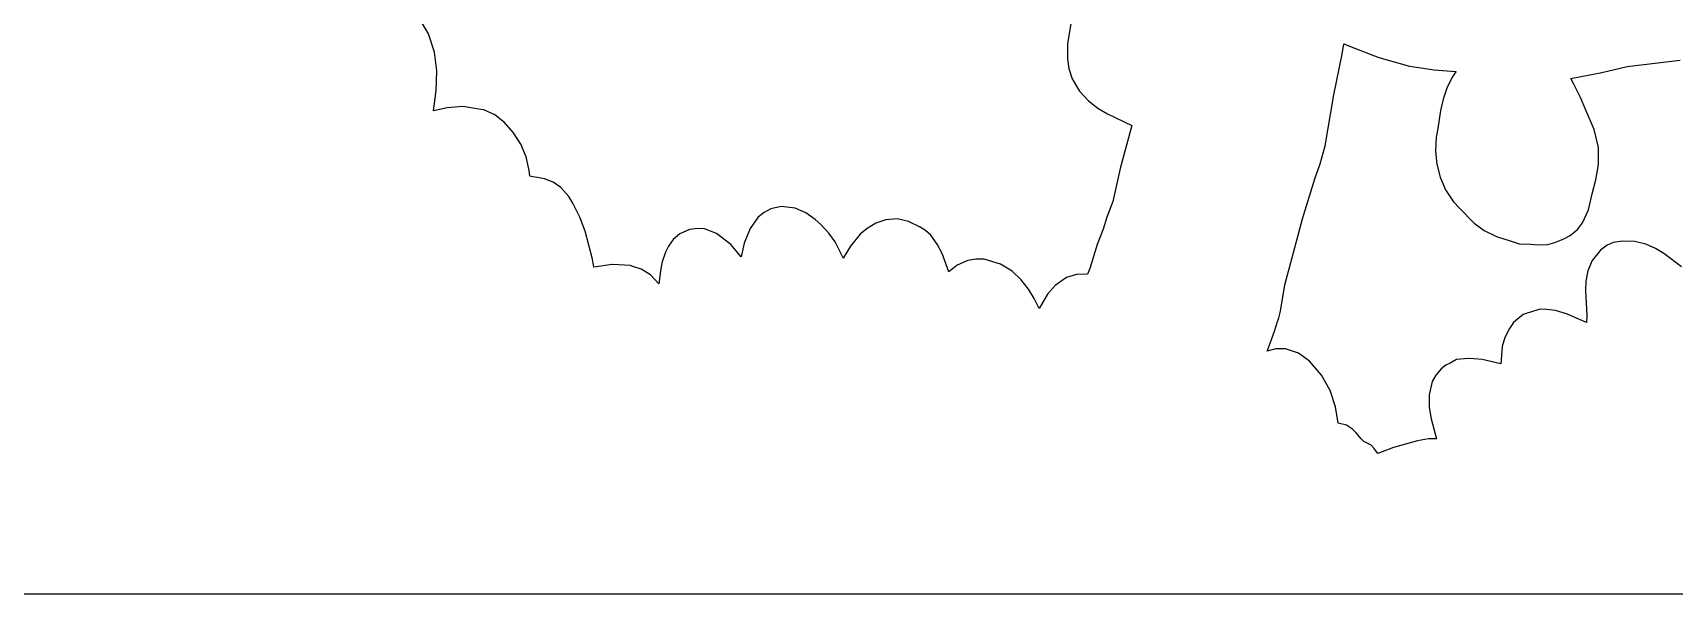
# Model space of a CAD drawing. Extents: x -5 to 805, y 207 to 631.
# Drawn here: x 107.1 to 272.7, y 464.7 to 521.3 of the extents above; entities that cross this region are included whole.
import ezdxf

# ---------------------------------------------------------------- set-up
doc = ezdxf.new("R2010")
doc.units = 0

msp = doc.modelspace()

# ---------------------------------------------------------------- linework, layer by layer
at = {"layer": '074'}
for p, q in [((146.990536, 521.158685), (145.983744, 522.871799)), ((211.85734, 522.61271), (211.47079, 520.15808)), ((147.597903, 519.307226), (146.990536, 521.158685)), ((211.47079, 520.15808), (211.462229, 518.608178)), ((239.17476, 519.10203), (239.3546, 520.15364)), ((239.3546, 520.15364), (239.355, 520.153)), ((239.355, 520.153), (240.1017, 519.86103)), ((147.83887, 517.41063), (147.597903, 519.307226)), ((211.462229, 518.608178), (211.607693, 517.661592)), ((238.35622, 514.9891), (239.17476, 519.10203)), ((240.1017, 519.86103), (240.101, 519.861)), ((240.101, 519.861), (240.101, 519.86)), ((240.101, 519.86), (242.877214, 518.782716)), ((242.877214, 518.782716), (245.9947, 517.89009)), ((267.95545, 517.86895), (273.29363, 518.51594)), ((147.744724, 515.442307), (147.83887, 517.41063)), ((211.607693, 517.661592), (211.9519, 516.63271)), ((245.9947, 517.89009), (245.9977, 517.89009)), ((245.9977, 517.89009), (248.47669, 517.539125)), ((248.47669, 517.539125), (250.66201, 517.36867)), ((250.331629, 516.834825), (249.79229, 515.79411)), ((250.63771, 517.31547), (250.331629, 516.834825)), ((250.66201, 517.36867), (250.63771, 517.31547)), ((262.24832, 516.63544), (265.39095, 517.267772)), ((265.39095, 517.267772), (267.95545, 517.86895)), ((267.95545, 517.86895), (267.95545, 517.86895)), ((147.55103, 513.90852), (147.744724, 515.442307)), ((211.9519, 516.63271), (211.952, 516.632)), ((211.952, 516.632), (212.679031, 515.390495)), ((212.679031, 515.390495), (213.572853, 514.414787)), ((249.79229, 515.79411), (249.37271, 514.583659)), ((262.53925, 516.14916), (262.24832, 516.63544)), ((263.250208, 514.733586), (262.53925, 516.14916)), ((147.49163, 513.39485), (147.55103, 513.90852)), ((148.850041, 513.700094), (147.49163, 513.39485)), ((150.4439, 513.8403), (148.850041, 513.700094)), ((150.4469, 513.8403), (150.4439, 513.8403)), ((152.25246, 513.54213), (150.4469, 513.8403)), ((152.58216, 513.48733), (152.25246, 513.54213)), ((153.660761, 512.98862), (152.58216, 513.48733)), ((152.58216, 513.48733), (152.58216, 513.48733)), ((213.572853, 514.414787), (214.542495, 513.659112)), ((214.542495, 513.659112), (215.49699, 513.0777)), ((237.47254, 509.85091), (238.35622, 514.9891)), ((249.37271, 514.583659), (249.120247, 513.442285)), ((263.7738, 513.45062), (263.250208, 514.733586)), ((154.65387, 512.22126), (153.660761, 512.98862)), ((155.565696, 511.176426), (154.65387, 512.22126)), ((215.49699, 513.0777), (217.96867, 511.91188)), ((217.96867, 511.91188), (216.77392, 507.59431)), ((249.120247, 513.442285), (248.8528, 511.59902)), ((264.61406, 511.51327), (263.7738, 513.45062)), ((156.291548, 510.021299), (155.565696, 511.176426)), ((248.68072, 510.74223), (248.60272, 509.31079)), ((248.8528, 511.59902), (248.68072, 510.74223)), ((265.048482, 509.681491), (264.61406, 511.51327)), ((156.823843, 508.758087), (156.291548, 510.021299)), ((157.155, 507.389), (156.823843, 508.758087)), ((236.96643, 508.062795), (237.47254, 509.85091)), ((248.60272, 509.31079), (248.740886, 508.016578)), ((265.05342, 507.983795), (265.048482, 509.681491)), ((157.15513, 507.38791), (157.155, 507.389)), ((157.21253, 506.79621), (157.15513, 507.38791)), ((216.77392, 507.59431), (216.04322, 504.2648)), ((236.41577, 506.53535), (236.96643, 508.062795)), ((248.740886, 508.016578), (249.062787, 506.710016)), ((264.788553, 506.426259), (265.05342, 507.983795)), ((157.50503, 506.74611), (157.21253, 506.79621)), ((157.93498, 506.67271), (157.50503, 506.74611)), ((158.691, 506.543), (157.93498, 506.67271)), ((158.694, 506.543), (158.691, 506.543)), ((158.69442, 506.5425), (158.694, 506.543)), ((158.69742, 506.54197), (158.69442, 506.5425)), ((159.549969, 506.186693), (158.69742, 506.54197)), ((160.33918, 505.65107), (159.549969, 506.186693)), ((161.14875, 504.765262), (160.33918, 505.65107)), ((235.18845, 502.50252), (236.41577, 506.53535)), ((249.062787, 506.710016), (249.606827, 505.429114)), ((249.606827, 505.429114), (250.41141, 504.21188)), ((264.41356, 505.01496), (264.788553, 506.426259)), ((161.55359, 504.08218), (161.14875, 504.765262)), ((162.25031, 502.6686), (161.55359, 504.08218)), ((182.56055, 503.7386), (181.52548, 503.4983)), ((182.56455, 503.7376), (182.56055, 503.7386)), ((182.58095, 503.7336), (182.56455, 503.7376)), ((183.979068, 503.577958), (182.58095, 503.7336)), ((185.05782, 503.11504), (183.979068, 503.577958)), ((216.04322, 504.2648), (215.44429, 502.66231)), ((250.41141, 504.21188), (251.03101, 503.57419)), ((251.03101, 503.57419), (252.518299, 502.067325)), ((264.03735, 503.41815), (264.41356, 505.01496)), ((162.786174, 501.254943), (162.25031, 502.6686)), ((180.20876, 502.6322), (179.44189, 501.54028)), ((180.782108, 503.109069), (180.20876, 502.6322)), ((181.52548, 503.4983), (180.782108, 503.109069)), ((181.52548, 503.4983), (181.52548, 503.4983)), ((185.06182, 503.11404), (185.05782, 503.11504)), ((186.017381, 502.430146), (185.06182, 503.11404)), ((186.57902, 501.91876), (186.017381, 502.430146)), ((187.396777, 501.051196), (186.57902, 501.91876)), ((192.1167, 502.05622), (191.249144, 501.540006)), ((193.135849, 502.405644), (192.1167, 502.05622)), ((192.1167, 502.05622), (192.1167, 502.05622)), ((194.28297, 502.49805), (193.135849, 502.405644)), ((194.28597, 502.49705), (194.28297, 502.49805)), ((195.422484, 502.248654), (194.28597, 502.49705)), ((196.53649, 501.70226), (195.422484, 502.248654)), ((215.44429, 502.66178), (215.05101, 501.47529)), ((215.44429, 502.66231), (215.44429, 502.66178)), ((234.25516, 498.96321), (235.18845, 502.50252)), ((252.518299, 502.067325), (253.520018, 501.3257)), ((262.915812, 501.41682), (263.442418, 502.096125)), ((263.442418, 502.096125), (264.03735, 503.41815)), ((163.52402, 498.44893), (162.786174, 501.254943)), ((171.663896, 500.414017), (171.190214, 499.759881)), ((172.359873, 501.003665), (171.663896, 500.414017)), ((173.32857, 501.4183), (172.359873, 501.003665)), ((174.138106, 501.537412), (173.32857, 501.4183)), ((173.32857, 501.4183), (173.32857, 501.4183)), ((174.85045, 501.4793), (174.138106, 501.537412)), ((176.03901, 501.01732), (174.85045, 501.4793)), ((174.85045, 501.4793), (174.85045, 501.4793)), ((177.497823, 499.910961), (176.03901, 501.01732)), ((179.44189, 501.54028), (178.840676, 500.0464)), ((188.01391, 500.183276), (187.396777, 501.051196)), ((190.55711, 500.94724), (189.579961, 499.754296)), ((191.249144, 501.540006), (190.55711, 500.94724)), ((190.55711, 500.94724), (190.55711, 500.94724)), ((197.133295, 501.328064), (196.53649, 501.70226)), ((197.662, 500.862), (197.133295, 501.328064)), ((197.6615, 500.86181), (197.662, 500.862)), ((198.329055, 499.944484), (197.6615, 500.86181)), ((215.05101, 501.47529), (214.44745, 499.9157)), ((253.520018, 501.3257), (254.75687, 500.71028)), ((254.75687, 500.71028), (256.1294, 500.28188)), ((256.1294, 500.28188), (257.04459, 499.99611)), ((260.65667, 500.1212), (261.14554, 500.31395)), ((261.14554, 500.31395), (261.62353, 500.51859)), ((261.62353, 500.51859), (262.19611, 500.81625)), ((262.19611, 500.81625), (262.915812, 501.41682)), ((267.50656, 500.2517), (266.5402, 500.10442)), ((267.50956, 500.2517), (267.50656, 500.2517)), ((268.732186, 500.208636), (267.50956, 500.2517)), ((170.8884, 499.15178), (170.561258, 498.165472)), ((171.190214, 499.759881), (170.8884, 499.15178)), ((178.53704, 498.68929), (177.497823, 499.910961)), ((178.840676, 500.0464), (178.53704, 498.68929)), ((188.8497, 498.50501), (188.01391, 500.183276)), ((188.9417, 498.71844), (188.8497, 498.50501)), ((189.579961, 499.754296), (188.9417, 498.71844)), ((198.823568, 499.013186), (198.329055, 499.944484)), ((199.47379, 497.1442), (198.823568, 499.013186)), ((214.44745, 499.91517), (213.97461, 498.37314)), ((214.44745, 499.9157), (214.44745, 499.91517)), ((233.3963, 495.84143), (234.25516, 498.96321)), ((257.04459, 499.99611), (258.19698, 499.96361)), ((258.19698, 499.96361), (259.030305, 499.88681)), ((259.030305, 499.88681), (259.92606, 499.91501)), ((259.92606, 499.91501), (259.92906, 499.91501)), ((259.92906, 499.91501), (260.65667, 500.1212)), ((259.92906, 499.91501), (259.92906, 499.91501)), ((260.65667, 500.1212), (260.65667, 500.1212)), ((265.23745, 499.33651), (264.417807, 498.315323)), ((265.914711, 499.838864), (265.23745, 499.33651)), ((266.5402, 500.10442), (265.914711, 499.838864)), ((269.84019, 499.93854), (268.732186, 500.208636)), ((270.818209, 499.518184), (269.84019, 499.93854)), ((271.65042, 499.02387), (270.818209, 499.518184)), ((273.43995, 497.6534), (271.65042, 499.02387)), ((163.66094, 497.64329), (163.52402, 498.44893)), ((165.50889, 497.88824), (163.66094, 497.64329)), ((165.55229, 497.88624), (165.50889, 497.88824)), ((165.50889, 497.88824), (165.50889, 497.88824)), ((167.35116, 497.80614), (165.55229, 497.88624)), ((167.5098, 497.73274), (167.35116, 497.80614)), ((168.448293, 497.432299), (167.5098, 497.73274)), ((169.37789, 496.86716), (168.448293, 497.432299)), ((170.42538, 497.48314), (170.23522, 495.95042)), ((170.561258, 498.165472), (170.42538, 497.48314)), ((200.318104, 497.817701), (199.47379, 497.1442)), ((201.40286, 498.30692), (200.318104, 497.817701)), ((202.220038, 498.445377), (201.40286, 498.30745)), ((201.40286, 498.30745), (201.40286, 498.30692)), ((203.06786, 498.42321), (202.220038, 498.445377)), ((204.70343, 497.94779), (203.06786, 498.42321)), ((204.70643, 497.94679), (204.70343, 497.94779)), ((204.70343, 497.94779), (204.70343, 497.94779)), ((205.865002, 497.226114), (204.70643, 497.94679)), ((206.797608, 496.359334), (205.865002, 497.226114)), ((213.49558, 496.9138), (212.366735, 496.885151)), ((213.71209, 497.49568), (213.49558, 496.9138)), ((213.49558, 496.9138), (213.49558, 496.9138)), ((213.97461, 498.37314), (213.71209, 497.49568)), ((263.971254, 497.251364), (263.782759, 496.212468)), ((264.417807, 498.315323), (263.971254, 497.251364)), ((170.23522, 495.95042), (169.37789, 496.86716)), ((207.532247, 495.421346), (206.797608, 496.359334)), ((208.09692, 494.48705), (207.532247, 495.421346)), ((210.222041, 495.798706), (209.44878, 494.90461)), ((211.35876, 496.58358), (210.222041, 495.798706)), ((212.366735, 496.885151), (211.35876, 496.58411)), ((211.35876, 496.58411), (211.35876, 496.58358)), ((232.96738, 493.20955), (233.3963, 495.84143)), ((263.782759, 496.212468), (263.73729, 495.26647)), ((263.73729, 495.26647), (263.86183, 492.75138)), ((208.60283, 493.46282), (208.09692, 494.48705)), ((209.44878, 494.90408), (208.60283, 493.46282)), ((209.44878, 494.90461), (209.44878, 494.90408)), ((232.58999, 491.928), (232.62199, 492.05409)), ((232.62199, 492.05409), (232.63099, 492.06699)), ((232.63099, 492.06699), (232.80151, 492.51915)), ((232.80151, 492.51915), (232.96738, 493.20955)), ((256.47257, 492.057765), (256.07357, 491.45385)), ((257.44403, 492.87186), (256.47257, 492.057765)), ((258.48066, 493.18553), (257.44403, 492.87186)), ((259.1721, 493.3943), (258.48066, 493.18553)), ((259.79014, 493.3468), (259.1721, 493.3943)), ((260.71824, 493.275), (259.79014, 493.3468)), ((261.914674, 492.894324), (260.71824, 493.275)), ((260.71824, 493.275), (260.71824, 493.275)), ((262.88814, 492.4642), (261.914674, 492.894324)), ((263.855, 492.06319), (262.88814, 492.4642)), ((263.862, 492.751), (263.855, 492.06319)), ((263.86183, 492.75138), (263.862, 492.751)), ((232.00809, 490.2449), (232.37605, 491.28102)), ((232.37605, 491.28102), (232.48868, 491.60193)), ((232.48868, 491.60193), (232.58999, 491.928)), ((255.60683, 490.53506), (255.327346, 489.62496)), ((256.07357, 491.45385), (255.60683, 490.53506)), ((231.62312, 489.169), (232.00809, 490.2449)), ((232.499264, 489.40142), (231.62312, 489.169)), ((233.45091, 489.40878), (232.499264, 489.40142)), ((233.45391, 489.40878), (233.45091, 489.40878)), ((234.792856, 488.955077), (233.45391, 489.40878)), ((233.45391, 489.40878), (233.45391, 489.40878)), ((233.45391, 489.40878), (233.45391, 489.40878)), ((235.88167, 488.15873), (234.792856, 488.955077)), ((255.327346, 489.62496), (255.19817, 487.88094)), ((237.111732, 486.741277), (235.88167, 488.15873)), ((249.16237, 487.38031), (248.640849, 486.743442)), ((249.64068, 487.735222), (249.16237, 487.38031)), ((250.09772, 487.9472), (249.64068, 487.735222)), ((250.72145, 488.32496), (250.09772, 487.9472)), ((251.94255, 488.41846), (250.72145, 488.32496)), ((252.48413, 488.38226), (251.94255, 488.41846)), ((253.29751, 488.32846), (252.48413, 488.38226)), ((255.19817, 487.88094), (253.29751, 488.32846)), ((253.29751, 488.32846), (253.29751, 488.32846)), ((237.96185, 485.181342), (237.111732, 486.741277)), ((248.280475, 486.089542), (247.947758, 484.769524)), ((248.640849, 486.743442), (248.280475, 486.089542)), ((238.49858, 483.546629), (237.96185, 485.181342)), ((247.947758, 484.769524), (247.973394, 483.497998)), ((238.78848, 481.90484), (238.49858, 483.546629)), ((247.973394, 483.497998), (248.16656, 482.35271)), ((248.16656, 482.35271), (248.71951, 480.32079)), ((239.61375, 481.68573), (238.78848, 481.90484)), ((240.226415, 481.292112), (239.61375, 481.68573)), ((239.61375, 481.68573), (239.61375, 481.68573)), ((240.59818, 480.92971), (240.226415, 481.292112)), ((241.11496, 480.30856), (240.59818, 480.92971)), ((241.37746, 480.06619), (241.11496, 480.30856)), ((242.116033, 479.699534), (241.37746, 480.06619)), ((242.4084, 479.34118), (242.116033, 479.699534)), ((242.7748, 478.85542), (242.4084, 479.34118)), ((244.35661, 479.43678), (242.7748, 478.85542)), ((246.77146, 480.12562), (244.35661, 479.43678)), ((246.77446, 480.12562), (246.77146, 480.12562)), ((247.91188, 480.31579), (246.77446, 480.12562)), ((247.91488, 480.31579), (247.91188, 480.31579)), ((248.23683, 480.31779), (247.91488, 480.31579)), ((247.91488, 480.31579), (247.91488, 480.31579)), ((248.71951, 480.32079), (248.23683, 480.31779)), ((800.529, 464.666), (84.7209, 464.666))]:
    msp.add_line(p, q, dxfattribs=at)

doc.saveas('drawing.dxf')
